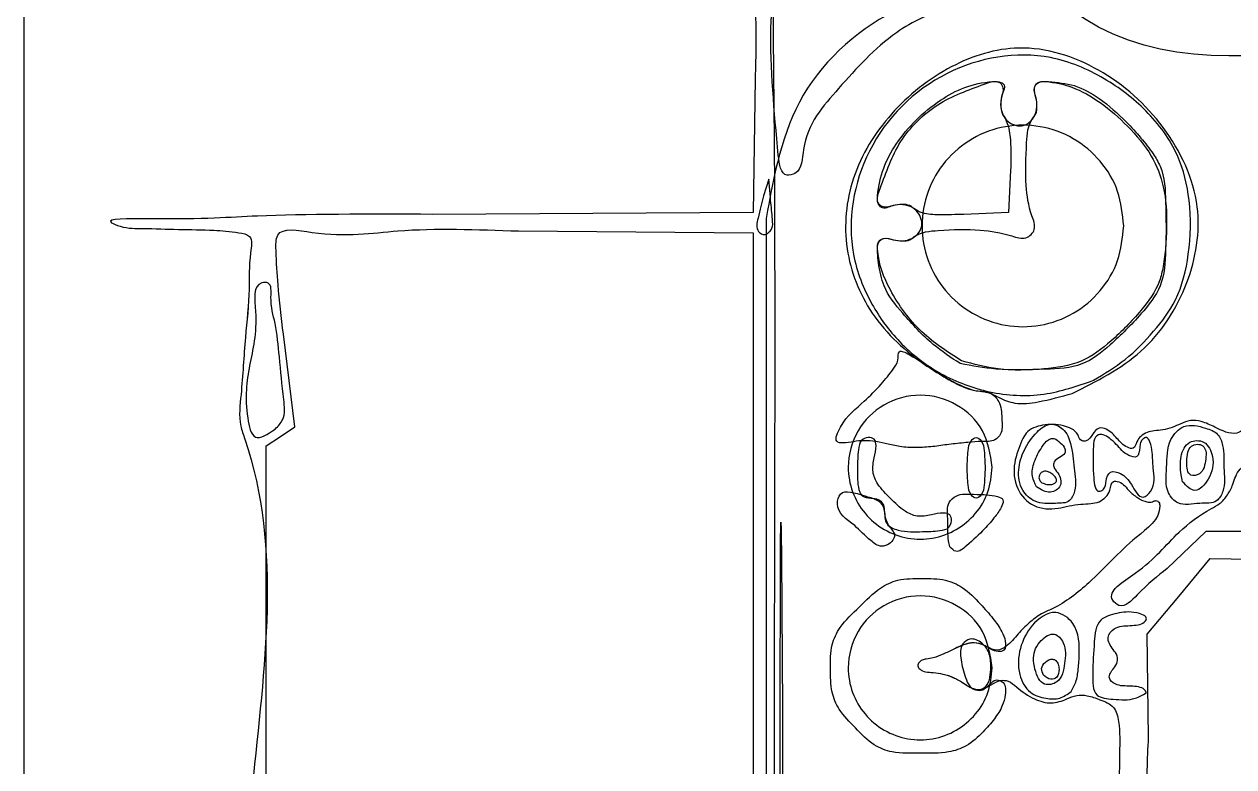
# Model space of a CAD drawing. Extents: x 15.9 to 97.5, y 243.5 to 291.3.
# Drawn here: x 15.85 to 31.09, y 269.43 to 278.8 of the extents above; entities that cross this region are included whole.
import ezdxf

# ---------------------------------------------------------------- set-up
doc = ezdxf.new("R2010")
doc.units = 0
for name, color, linetype in [('black', 7, 'CONTINUOUS'), ('blue', 7, 'CONTINUOUS'), ('drawing', 7, 'CONTINUOUS'), ('red', 7, 'CONTINUOUS')]:
    doc.layers.add(name, color=color, linetype=linetype)

msp = doc.modelspace()

# ---------------------------------------------------------------- linework, layer by layer
at = {"layer": 'black', "color": 7}
for points in [[(15.851808, 267.403162), (15.851808, 291.279162), (56.661142, 291.279162), (97.470476, 291.279162), (97.470476, 267.403162), (97.470476, 243.527163), (56.661142, 243.527163), (15.851808, 243.527163)], [(25.353052, 277.145042)], [(27.068187, 276.46566)], [(27.662809, 274.551002)], [(26.735406, 273.500028)], [(26.315548, 272.475573)], [(27.514149, 272.207993)], [(26.325325, 269.925568)]]:
    msp.add_lwpolyline(points, close=True, dxfattribs=at)
for points in [[(25.061208, 278.107451), (25.038198, 276.420191), (20.995365, 276.398201)], [(28.280872, 276.956729), (28.255472, 276.42017), (27.691257, 276.3953)], [(22.080155, 276.188447), (25.038139, 276.166167), (25.038139, 266.768167), (25.038139, 257.370168), (23.944342, 257.346368)], [(19.128273, 255.471738), (19.27401, 256.59202), (19.086907, 256.716251), (18.899804, 256.840483), (18.899804, 265.159496), (18.899804, 273.478509), (19.081808, 273.599354), (19.263812, 273.720201), (19.116931, 274.889404)]]:
    msp.add_lwpolyline(points, dxfattribs=at)
for points, knots in [([(87.620824, 274.105861), (87.61051, 275.50108), (87.58999, 278.27666), (87.575812, 282.178879), (87.553767, 285.306755), (87.586674, 288.013817), (87.501147, 288.893726), (87.544473, 290.26323), (87.402159, 289.918164), (87.410246, 289.651228), (87.391767, 289.254175), (87.391832, 288.846583), (87.363115, 288.568653), (87.328656, 288.306534), (87.000637, 288.371191), (86.628126, 288.351327), (86.030143, 288.420554), (85.472075, 288.454336), (85.025268, 288.496607), (80.081806, 286.967532), (65.581607, 289.256781), (47.080461, 289.473226), (32.509034, 286.769169), (27.658175, 288.498882), (27.218223, 288.446179), (26.654113, 288.418198), (26.041872, 288.346807), (25.657053, 288.368524), (25.323418, 288.302813), (25.279679, 288.560481), (25.253792, 288.841683), (25.253261, 289.250731), (25.234946, 289.650548), (25.242768, 289.919439), (25.092934, 290.278801), (25.153402, 288.759215), (25.057409, 287.793955), (25.056861, 285.201949), (25.17503, 282.818404), (24.869246, 281.470737), (25.205776, 280.1954), (24.709367, 280.241276), (24.320762, 280.264869), (23.694518, 280.351956), (23.153342, 280.381009), (22.681588, 280.49026), (22.527447, 280.327837), (22.350243, 280.184519), (21.887066, 280.208384), (21.329684, 280.187829), (20.676023, 280.173836), (20.370639, 280.181527), (20.008316, 280.10332), (20.368912, 280.024795), (20.673082, 280.03276), (21.338954, 280.017015), (21.897224, 280.001489), (22.389303, 280.018745), (22.515415, 279.879897), (22.559447, 279.831417)], [0, 0, 0, 0, 4.196699, 8.348707, 11.557154, 13.993754, 15.48357, 15.990589, 16.105615, 16.400194, 16.84283, 17.280798, 17.60011, 17.746028, 17.947147, 18.391214, 18.983539, 19.692482, 20.098107, 20.302149, 35.117741, 62.416122, 77.173565, 77.345972, 77.745081, 78.464995, 79.074672, 79.532097, 79.739759, 79.8835, 80.198219, 80.646515, 81.089151, 81.38373, 81.498756, 82.058318, 83.706329, 86.406632, 88.939365, 90.690912, 91.360873, 91.558069, 92.002995, 92.600609, 93.398399, 93.734146, 93.879606, 94.040594, 94.405913, 95.176305, 95.807484, 96.214779, 96.365508, 96.515586, 96.920846, 97.548626, 98.356254, 98.71065, 98.90077, 98.90077, 98.90077, 98.90077]), ([(87.240349, 271.890496), (87.216831, 273.145096), (87.183542, 274.920919), (87.234908, 277.02212), (86.76357, 277.940226), (86.245879, 278.436688), (85.759407, 278.802203), (85.297399, 279.018046), (84.910049, 279.056776), (84.665919, 279.165388), (84.470703, 279.273429), (84.468811, 279.377742), (84.445914, 279.430725), (84.298794, 279.60673), (84.471699, 280.364559), (84.29976, 281.627248), (84.358998, 283.423698), (84.359363, 285.471695), (84.295075, 286.255579), (84.318108, 287.451239), (84.184581, 287.122361), (84.192979, 286.858159), (84.174232, 286.462343), (84.175073, 286.055987), (84.144602, 285.780925), (84.118073, 285.516934), (83.798135, 285.580074), (83.439344, 285.561797), (82.860946, 285.629325), (82.32107, 285.662674), (81.886757, 285.703173), (77.218631, 284.21815), (63.496569, 286.437736), (46.023579, 286.604135), (32.252321, 284.06671), (27.658092, 285.704769), (27.218492, 285.65263), (26.651888, 285.620653), (26.047706, 285.56231), (25.64454, 285.554289), (25.146903, 285.525292), (25.323578, 286.528625), (25.323958, 287.04854), (25.142201, 288.060319), (25.634121, 288.01839), (26.028792, 287.995603), (26.37945, 287.952573), (26.579997, 287.927964)], [0, 0, 0, 0, 3.790398, 5.365121, 6.164088, 6.798736, 7.504031, 7.984074, 8.310079, 8.642962, 8.828084, 8.883423, 8.943509, 8.998299, 9.562968, 10.980092, 12.943465, 15.074264, 16.380637, 16.826782, 16.941807, 17.236386, 17.679023, 18.110033, 18.43187, 18.578497, 18.772089, 19.20075, 19.773033, 20.459393, 20.852838, 21.053861, 35.057621, 60.847789, 74.793263, 74.965671, 75.36478, 76.084692, 76.694369, 77.151794, 77.359456, 78.01827, 79.169799, 79.828286, 80.030429, 80.47863, 81.077426, 81.077426, 81.077426, 81.077426]), ([(25.353063, 277.144995), (25.301735, 277.697338), (25.168872, 279.127064), (25.544343, 280.580877), (24.899558, 282.710647), (25.628404, 282.692033), (26.031311, 282.658197), (26.380343, 282.61735), (26.57996, 282.593988)], [0, 0, 0, 0, 1.609233, 4.165463, 5.546464, 5.748608, 6.196809, 6.795605, 6.795605, 6.795605, 6.795605]), ([(54.917331, 282.586012), (55.12043, 282.612935), (55.474907, 282.659925), (55.851173, 282.662422), (56.215642, 282.731405), (56.183463, 282.290122), (56.244741, 281.824249), (56.244527, 280.988301), (56.19992, 280.26399), (56.261169, 279.670917), (54.572378, 277.589493), (46.025481, 280.635719), (38.644033, 280.690629), (30.007568, 277.527539), (28.471707, 279.580498), (28.456849, 279.754787), (28.549582, 279.937389), (28.852429, 279.875147), (29.245629, 279.874506), (29.596577, 279.827105), (29.797291, 279.799995)], [0, 0, 0, 0, 0.600373, 1.047858, 1.246914, 1.485418, 2.058997, 2.85187, 3.878988, 4.336694, 4.504119, 11.717242, 24.875774, 32.011985, 32.190918, 32.369351, 32.518305, 32.720448, 33.168648, 33.767445, 33.767445, 33.767445, 33.767445]), ([(31.076284, 279.836508), (31.134583, 279.88358), (31.365953, 280.070393), (32.277475, 279.951292), (33.39506, 280.030392), (34.758046, 280.032586), (35.347108, 280.02055), (36.065476, 280.103244), (35.345389, 280.185844), (34.754433, 280.172683), (33.426553, 280.183328), (32.292557, 280.225998), (31.44475, 280.164224), (31.118285, 280.305504), (30.946218, 280.48428), (30.463551, 280.366859), (29.908729, 280.347344), (29.255236, 280.24421), (28.872048, 280.255395), (28.532248, 280.176434), (28.499741, 280.443595), (28.470502, 280.720888), (28.47042, 281.123915), (28.4525, 281.534796), (28.459472, 281.769562), (28.373586, 282.033909), (28.307775, 281.662445), (28.31075, 281.358839), (28.292868, 280.734203), (28.301254, 280.155067), (28.256951, 279.74865), (28.253128, 279.491827), (28.171501, 279.435164), (28.153703, 279.384089), (28.195568, 279.30337), (28.037664, 279.158044), (27.823965, 279.055632), (27.366899, 278.984648), (26.73317, 278.681907), (26.139944, 278.016974), (25.647387, 277.45957), (25.657202, 276.92877), (25.38656, 276.860662), (25.367185, 277.025094), (25.353052, 277.145042)], [0, 0, 0, 0, 0.22036, 0.874528, 2.523046, 3.809297, 4.609135, 4.887784, 5.167104, 5.96898, 7.25863, 8.822388, 9.512623, 9.727295, 9.872377, 10.220987, 11.036663, 11.653648, 12.114524, 12.321003, 12.467747, 12.788647, 13.223067, 13.665703, 13.960282, 14.075308, 14.230464, 14.651571, 15.305826, 15.957065, 16.4015, 16.588361, 16.640736, 16.689003, 16.735643, 16.891874, 17.197816, 17.501034, 18.246979, 19.258504, 20.144508, 20.46603, 20.568249, 20.843871, 20.843871, 20.843871, 20.843871]), ([(23.812319, 279.791139), (24.008859, 279.816517), (24.351336, 279.86074), (24.717668, 279.870008), (25.081557, 279.90799), (25.015557, 279.427624), (25.085379, 278.914882), (25.070045, 278.40264), (25.061208, 278.107451)], [0, 0, 0, 0, 0.581862, 1.013915, 1.205326, 1.474646, 2.106783, 2.966478, 2.966478, 2.966478, 2.966478]), ([(27.06819, 276.465662), (27.049751, 276.481865), (27.006386, 276.519969), (26.904087, 276.524537), (26.790874, 276.516452), (26.663874, 276.447501), (26.578761, 276.578338), (26.697295, 276.877478), (26.850663, 277.33563), (27.335555, 277.822189), (27.805119, 277.98516), (28.092384, 278.092897), (28.23291, 278.029201), (28.163402, 277.910414), (28.153942, 277.803249), (28.160024, 277.694334), (28.221009, 277.597334), (28.271548, 277.450627), (28.28574, 277.22873), (28.282619, 277.054324), (28.280872, 276.956729)], [0, 0, 0, 0, 0.071998, 0.16932, 0.288531, 0.433185, 0.506135, 0.688903, 1.330623, 1.994422, 2.634802, 2.824313, 2.895555, 3.01998, 3.131246, 3.239785, 3.332908, 3.470444, 3.701214, 3.994424, 3.994424, 3.994424, 3.994424]), ([(27.662808, 274.551072), (27.487465, 274.663591), (27.126065, 274.895504), (26.7593, 275.404069), (26.605118, 275.797051), (26.601295, 276.060064), (26.701466, 276.111081), (26.802077, 276.071948), (26.909735, 276.060605), (27.005988, 276.065695), (27.126793, 276.176345), (27.448056, 276.203671), (27.858949, 276.216505), (28.217715, 276.156895), (28.46709, 276.066605), (28.616277, 276.213252), (28.511239, 276.453285), (28.461634, 276.808905), (28.475281, 277.218627), (28.497577, 277.54705), (28.609978, 277.669598), (28.61497, 277.765907), (28.603954, 277.873669), (28.563118, 277.97577), (28.619572, 278.076189), (28.809157, 278.069464), (29.075713, 278.011587), (29.43174, 277.807688), (29.766196, 277.511721), (30.062953, 277.16555), (30.233972, 276.724111), (30.251128, 276.32891), (30.236671, 275.992434), (30.20745, 275.760753), (30.14503, 275.471502), (29.905217, 275.150929), (29.576597, 274.812503), (29.176256, 274.506563), (28.666294, 274.437399), (28.155516, 274.421912), (27.81605, 274.510853), (27.662809, 274.551002)], [0, 0, 0, 0, 0.621704, 1.281391, 1.821551, 1.920427, 1.991133, 2.116747, 2.227236, 2.321427, 2.389935, 2.703075, 3.23235, 3.635061, 3.815623, 3.9638, 4.13823, 4.525002, 5.063021, 5.383134, 5.451646, 5.545836, 5.656326, 5.783029, 5.854364, 5.959201, 6.294911, 6.702351, 7.157279, 7.638101, 8.053022, 8.55056, 8.812516, 9.063556, 9.251429, 9.69286, 10.228089, 10.683053, 11.162373, 11.736798, 12.209479, 12.209479, 12.209479, 12.209479]), ([(27.691257, 276.3953), (27.588759, 276.394296), (27.415174, 276.392595), (27.196666, 276.394521), (27.10077, 276.447619), (27.068187, 276.46566)], [0, 0, 0, 0, 0.309901, 0.524831, 0.635443, 0.635443, 0.635443, 0.635443]), ([(20.995365, 276.398201), (20.186804, 276.400063), (18.875436, 276.403084), (18.054789, 276.32508), (16.792334, 276.350455), (17.130996, 276.215948), (17.395654, 276.223299), (17.796956, 276.205154), (18.204626, 276.204592), (18.485925, 276.178707), (18.74358, 276.134962), (18.677889, 275.801329), (18.699627, 275.416511), (18.628098, 274.804252), (18.600559, 274.240219), (18.547017, 273.800111), (19.113764, 272.236091), (18.447388, 267.905706), (18.498889, 262.428204), (19.068476, 258.09284), (18.548709, 256.486303), (18.589971, 256.051869), (18.622929, 255.51205), (18.690591, 254.933642), (18.6723, 254.574848), (18.735404, 254.254915), (18.471442, 254.228377), (18.196174, 254.197902), (17.790933, 254.19881), (17.391156, 254.179824), (17.135393, 254.188731), (16.838931, 254.074395), (17.665179, 254.055665), (18.2453, 254.027071), (19.677487, 254.015351), (20.993929, 254.058728), (21.782216, 253.939055), (22.460701, 254.03478), (22.402088, 253.628767), (22.393165, 253.23884), (22.302479, 252.593824), (22.268098, 252.031394), (22.169698, 251.55446), (22.319835, 251.376687), (22.4544, 251.202153), (22.436134, 250.796428), (22.436967, 250.47332), (22.437524, 250.257222)], [0, 0, 0, 0, 2.202731, 3.572509, 4.045874, 4.161769, 4.457547, 4.897743, 5.346038, 5.660758, 5.8045, 6.012163, 6.469587, 7.079265, 7.799179, 8.19829, 8.370702, 12.746351, 20.763233, 25.196875, 25.397897, 25.791342, 26.477701, 27.049987, 27.478647, 27.672239, 27.818866, 28.140704, 28.571713, 29.01435, 29.308929, 29.423955, 29.740378, 30.654815, 32.13217, 33.600839, 34.540561, 34.892349, 35.097755, 35.555792, 36.168791, 36.983371, 37.335234, 37.494146, 37.657957, 37.984498, 38.643913, 38.643913, 38.643913, 38.643913]), ([(19.116931, 274.889404), (19.091851, 275.099131), (19.049212, 275.455697), (19.027182, 275.845248), (19.016651, 276.258505), (19.797218, 276.086639), (20.657512, 276.240165), (21.555434, 276.207522), (22.080155, 276.188447)], [0, 0, 0, 0, 0.623682, 1.060352, 1.250725, 1.686861, 2.767306, 4.286412, 4.286412, 4.286412, 4.286412]), ([(26.735406, 273.500022), (26.685529, 273.512438), (26.585172, 273.537419), (26.433788, 273.549038), (26.28463, 273.532223), (26.025901, 273.48095), (26.18254, 273.840468), (26.402039, 273.9987), (26.638692, 274.240334), (26.781301, 274.41549), (26.870224, 274.540898), (26.856423, 274.70862), (27.110356, 274.576088), (27.266281, 274.454055), (27.512024, 274.304654), (27.687848, 274.215017), (27.861407, 274.163534), (28.036557, 274.170068), (28.17044, 274.001093), (28.166051, 273.817078), (28.182214, 273.643269), (28.070109, 273.526978), (27.91161, 273.538463), (27.730177, 273.520715), (27.531318, 273.503074), (27.325085, 273.470809), (27.11743, 273.454084), (26.918942, 273.460269), (26.792633, 273.487631), (26.735406, 273.500028)], [0, 0, 0, 0, 0.154919, 0.31171, 0.43989, 0.65106, 0.833809, 1.278688, 1.581545, 1.821656, 1.951582, 2.058996, 2.185812, 2.554513, 2.801444, 3.013895, 3.149304, 3.344485, 3.50347, 3.726944, 3.893359, 3.997672, 4.164402, 4.339125, 4.553145, 4.760333, 4.965758, 5.177485, 5.352875, 5.352875, 5.352875, 5.352875]), ([(26.315552, 272.475573), (26.209557, 272.551452), (26.064614, 272.655213), (26.136569, 272.957268), (26.391392, 272.85647), (26.55693, 272.821339), (26.664581, 272.755291), (26.692417, 272.660147), (26.696771, 272.57341), (26.728534, 272.493579), (26.773995, 272.43051), (26.825092, 272.374982), (26.808649, 272.296756), (26.750441, 272.235779), (26.633491, 272.193725), (26.479033, 272.313896), (26.379848, 272.411984), (26.315548, 272.475573)], [0, 0, 0, 0, 0.347914, 0.475756, 0.767768, 0.91766, 1.028461, 1.117235, 1.201634, 1.290161, 1.367993, 1.439132, 1.500052, 1.585045, 1.687023, 1.838279, 2.117077, 2.117077, 2.117077, 2.117077]), ([(27.514146, 272.207995), (27.508536, 272.231929), (27.493155, 272.297547), (27.487726, 272.418122), (27.49219, 272.576548), (27.470041, 272.750289), (27.6192, 272.883568), (27.797711, 272.86472), (27.974255, 272.868529), (28.090824, 272.848451), (28.205105, 272.810728), (28.159722, 272.688742), (28.081002, 272.578295), (27.927022, 272.400546), (27.78207, 272.266376), (27.602716, 272.114652), (27.538859, 272.181951), (27.514149, 272.207993)], [0, 0, 0, 0, 0.073701, 0.202064, 0.35828, 0.559835, 0.679986, 0.900587, 1.068927, 1.203806, 1.282047, 1.362402, 1.518461, 1.72466, 2.036013, 2.188051, 2.284018, 2.284018, 2.284018, 2.284018]), ([(25.375338, 266.768162), (25.375445, 267.803393), (25.375596, 269.268074), (25.382359, 273.256101), (25.407818, 270.442374), (25.40573, 268.549502), (25.405877, 265.053268), (25.40757, 263.157447), (25.382659, 260.306683), (25.375359, 264.268258), (25.375344, 265.73116), (25.375334, 266.768162)], [0, 0, 0, 0, 4.056818, 5.739729, 6.795162, 9.768744, 13.114645, 16.108518, 17.191824, 18.854854, 22.904088, 22.904088, 22.904088, 22.904088]), ([(26.325325, 269.925565), (26.251102, 269.999526), (26.12211, 270.128062), (26.008028, 270.392632), (26.014619, 270.671481), (26.0055, 270.955227), (26.141484, 271.232751), (26.378117, 271.445864), (26.596791, 271.678202), (26.876079, 271.811089), (27.160656, 271.802882), (27.439646, 271.811067), (27.702638, 271.693607), (27.884776, 271.502724), (28.052062, 271.317155), (28.163968, 271.159014), (28.219363, 271.029879), (28.223608, 270.895052), (28.079861, 270.87319), (27.98265, 270.957842), (27.844756, 271.003267), (27.703671, 270.983633), (27.569539, 270.918644), (27.435183, 270.853745), (27.31946, 270.808563), (27.229925, 270.791088), (27.164971, 270.783823), (27.124843, 270.751927), (27.103705, 270.702573), (27.142875, 270.650937), (27.214954, 270.626781), (27.314521, 270.620987), (27.437625, 270.604935), (27.568717, 270.556852), (27.695197, 270.485847), (27.796377, 270.412392), (27.909711, 270.386349), (28.003768, 270.450488), (28.079986, 270.554104), (28.223404, 270.489233), (28.21966, 270.340188), (28.176652, 270.187141), (28.075074, 270.028572), (27.922704, 269.858792), (27.742758, 269.687442), (27.460564, 269.597354), (27.144411, 269.610119), (26.824325, 269.592781), (26.527356, 269.705303), (26.398845, 269.845413), (26.325325, 269.925568)], [0, 0, 0, 0, 0.312153, 0.542486, 0.839296, 1.141653, 1.381114, 1.73662, 2.091305, 2.333321, 2.635807, 2.933965, 3.161396, 3.474599, 3.715213, 3.916891, 4.041372, 4.158299, 4.234001, 4.410366, 4.529866, 4.658986, 4.825615, 4.97524, 5.107605, 5.195608, 5.250218, 5.299031, 5.344153, 5.394325, 5.469983, 5.567802, 5.693105, 5.840954, 5.983514, 6.126092, 6.219208, 6.304511, 6.456948, 6.541939, 6.697604, 6.838343, 7.032037, 7.248926, 7.527574, 7.762058, 8.113678, 8.473416, 8.714249, 9.036223, 9.036223, 9.036223, 9.036223])]:
    msp.add_open_spline(points, degree=3, knots=knots, dxfattribs=at)
at = {"layer": 'blue', "color": 7}
for points in [[(15.851808, 267.403162), (15.851808, 291.279162), (56.661142, 291.279162), (97.470476, 291.279162), (97.470476, 267.403162), (97.470476, 243.527163), (56.661142, 243.527163), (15.851808, 243.527163)], [(27.068187, 276.465652)], [(27.66281, 274.551002)], [(29.056962, 274.141159)], [(30.499142, 273.280408)], [(27.959143, 273.202829)], [(28.636475, 273.075829)], [(27.535807, 272.532225)], [(28.695221, 270.589969)]]:
    msp.add_lwpolyline(points, close=True, dxfattribs=at)
for points in [[(25.061218, 278.107455), (25.038208, 276.420195), (20.995375, 276.398205)], [(28.280872, 276.956721), (28.255472, 276.420162), (27.691257, 276.395292)], [(22.080164, 276.188433), (25.038148, 276.166153), (25.038148, 266.768153), (25.038148, 257.370154), (23.944351, 257.346354)], [(19.128282, 255.471724), (19.274019, 256.592006), (19.086916, 256.716237), (18.899813, 256.840469), (18.899813, 265.159482), (18.899813, 273.478495), (19.081817, 273.59934), (19.263821, 273.720187), (19.11694, 274.88939)], [(32.063042, 272.398541), (30.740575, 272.398541), (30.252372, 271.932874)], [(30.018089, 269.801945), (30.002689, 271.103656), (30.399086, 271.581979), (30.795484, 272.060303), (32.107817, 272.038883), (33.420151, 272.017463), (33.446731, 271.596279)]]:
    msp.add_lwpolyline(points, dxfattribs=at)
for points, knots in [([(87.620834, 274.105865), (87.61052, 275.501084), (87.59, 278.276664), (87.575822, 282.178883), (87.553777, 285.306759), (87.586684, 288.013821), (87.501157, 288.89373), (87.544483, 290.263234), (87.402169, 289.918168), (87.410256, 289.651232), (87.391777, 289.254179), (87.391842, 288.846587), (87.363125, 288.568657), (87.328666, 288.306538), (87.000647, 288.371195), (86.628136, 288.351331), (86.030153, 288.420558), (85.472085, 288.45434), (85.025278, 288.496611), (80.081816, 286.967536), (65.581617, 289.256785), (47.080471, 289.47323), (32.509044, 286.769173), (27.658185, 288.498886), (27.218233, 288.446183), (26.654123, 288.418202), (26.041882, 288.346811), (25.657063, 288.368528), (25.323428, 288.302817), (25.279689, 288.560485), (25.253802, 288.841687), (25.253271, 289.250735), (25.234956, 289.650552), (25.242778, 289.919443), (25.092944, 290.278805), (25.153412, 288.759219), (25.057419, 287.793959), (25.056871, 285.201953), (25.17504, 282.818408), (24.869256, 281.470741), (25.205786, 280.195404), (24.709377, 280.24128), (24.320772, 280.264873), (23.694528, 280.35196), (23.153352, 280.381013), (22.681598, 280.490264), (22.527457, 280.327841), (22.350253, 280.184523), (21.887076, 280.208388), (21.329694, 280.187833), (20.676033, 280.17384), (20.370649, 280.181531), (20.008326, 280.103324), (20.368922, 280.024799), (20.673092, 280.032764), (21.338964, 280.017019), (21.897234, 280.001493), (22.389313, 280.018749), (22.515425, 279.879901), (22.559457, 279.831421)], [0, 0, 0, 0, 4.196699, 8.348707, 11.557154, 13.993754, 15.48357, 15.990589, 16.105615, 16.400194, 16.84283, 17.280798, 17.60011, 17.746028, 17.947147, 18.391214, 18.983539, 19.692482, 20.098107, 20.302149, 35.117741, 62.416122, 77.173565, 77.345972, 77.745081, 78.464995, 79.074672, 79.532097, 79.739759, 79.8835, 80.198219, 80.646515, 81.089151, 81.38373, 81.498756, 82.058318, 83.706329, 86.406632, 88.939365, 90.690912, 91.360873, 91.558069, 92.002995, 92.600609, 93.398399, 93.734146, 93.879606, 94.040594, 94.405913, 95.176305, 95.807484, 96.214779, 96.365508, 96.515586, 96.920846, 97.548626, 98.356254, 98.71065, 98.90077, 98.90077, 98.90077, 98.90077]), ([(25.28386, 254.313213), (25.277166, 254.374969), (25.257079, 254.560289), (25.265057, 254.907056), (25.277853, 255.371084), (25.298916, 255.889639), (25.310753, 256.386549), (25.317039, 258.396074), (25.302002, 263.273501), (25.299823, 269.876828), (25.317057, 275.001568), (25.30532, 277.464282), (25.29095, 278.54518), (25.290306, 279.861053), (25.22495, 281.196684), (25.356523, 281.988404), (25.212367, 282.695002), (25.610051, 282.685471), (25.998874, 282.663869), (26.35684, 282.620847), (26.568836, 282.595368)], [0, 0, 0, 0, 0.186229, 0.558845, 1.038183, 1.579802, 2.115458, 2.529285, 7.608242, 16.747611, 22.341288, 22.978214, 24.139357, 25.573342, 26.980393, 27.960979, 28.355142, 28.543638, 28.977384, 29.607323, 29.607323, 29.607323, 29.607323]), ([(23.812329, 279.791143), (24.008869, 279.816521), (24.351346, 279.860744), (24.717678, 279.870012), (25.081567, 279.907994), (25.015567, 279.427628), (25.085389, 278.914886), (25.070055, 278.402644), (25.061218, 278.107455)], [0, 0, 0, 0, 0.581862, 1.013915, 1.205326, 1.474646, 2.106783, 2.966478, 2.966478, 2.966478, 2.966478]), ([(29.056962, 274.14116), (29.364156, 274.294609), (29.986417, 274.605438), (30.557696, 275.487948), (30.732437, 276.546519), (30.255815, 277.541284), (29.44701, 278.270988), (28.436201, 278.597322), (27.480148, 278.294797), (26.746026, 277.705933), (26.236553, 276.893315), (26.149229, 275.961027), (26.497121, 275.088832), (27.034696, 274.594432), (27.465467, 274.336204), (27.670872, 274.226849), (27.828424, 274.17244), (27.94566, 274.166965), (28.041461, 274.137758), (28.163978, 274.071419), (28.355573, 273.992751), (28.680318, 274.035982), (28.91534, 274.101611), (29.056962, 274.141159)], [0, 0, 0, 0, 1.014652, 2.055305, 3.020812, 4.106908, 5.195781, 6.2404, 7.115966, 8.083873, 9.02174, 9.914894, 10.785594, 11.74362, 12.043622, 12.293249, 12.441624, 12.53783, 12.643473, 12.738263, 12.956793, 13.249301, 13.692831, 13.692831, 13.692831, 13.692831]), ([(27.06819, 276.465654), (27.049751, 276.481857), (27.006386, 276.519961), (26.904087, 276.524529), (26.790874, 276.516444), (26.663874, 276.447493), (26.578761, 276.57833), (26.697295, 276.87747), (26.850663, 277.335622), (27.335555, 277.822181), (27.805119, 277.985152), (28.092384, 278.092889), (28.23291, 278.029193), (28.163402, 277.910406), (28.153942, 277.803241), (28.160024, 277.694326), (28.221009, 277.597326), (28.271548, 277.450619), (28.28574, 277.228722), (28.282619, 277.054316), (28.280872, 276.956721)], [0, 0, 0, 0, 0.071998, 0.16932, 0.288531, 0.433185, 0.506135, 0.688903, 1.330623, 1.994422, 2.634802, 2.824313, 2.895555, 3.01998, 3.131246, 3.239785, 3.332908, 3.470444, 3.701214, 3.994424, 3.994424, 3.994424, 3.994424]), ([(27.662809, 274.551072), (27.487466, 274.663591), (27.126066, 274.895504), (26.759301, 275.404069), (26.605119, 275.797051), (26.601296, 276.060064), (26.701467, 276.111081), (26.802078, 276.071948), (26.909736, 276.060605), (27.005989, 276.065695), (27.126794, 276.176345), (27.448057, 276.203671), (27.85895, 276.216505), (28.217716, 276.156895), (28.467091, 276.066605), (28.616278, 276.213252), (28.51124, 276.453285), (28.461635, 276.808905), (28.475282, 277.218627), (28.497578, 277.54705), (28.609979, 277.669598), (28.614971, 277.765907), (28.603955, 277.873669), (28.563119, 277.97577), (28.619573, 278.076189), (28.809158, 278.069464), (29.075714, 278.011587), (29.431741, 277.807688), (29.766197, 277.511721), (30.062954, 277.16555), (30.233973, 276.724111), (30.251129, 276.32891), (30.236672, 275.992434), (30.207451, 275.760753), (30.145031, 275.471502), (29.905218, 275.150929), (29.576598, 274.812503), (29.176257, 274.506563), (28.666295, 274.437399), (28.155517, 274.421912), (27.816051, 274.510853), (27.66281, 274.551002)], [0, 0, 0, 0, 0.621704, 1.281391, 1.821551, 1.920427, 1.991133, 2.116747, 2.227236, 2.321427, 2.389935, 2.703075, 3.23235, 3.635061, 3.815623, 3.9638, 4.13823, 4.525002, 5.063021, 5.383134, 5.451646, 5.545836, 5.656326, 5.783029, 5.854364, 5.959201, 6.294911, 6.702351, 7.157279, 7.638101, 8.053022, 8.55056, 8.812516, 9.063556, 9.251429, 9.69286, 10.228089, 10.683053, 11.162373, 11.736798, 12.209479, 12.209479, 12.209479, 12.209479]), ([(27.691257, 276.395292), (27.588759, 276.394288), (27.415174, 276.392587), (27.196666, 276.394513), (27.10077, 276.447611), (27.068187, 276.465652)], [0, 0, 0, 0, 0.309901, 0.524831, 0.635443, 0.635443, 0.635443, 0.635443]), ([(20.995375, 276.398205), (20.186814, 276.400067), (18.875446, 276.403088), (18.054799, 276.325084), (16.792344, 276.350459), (17.131006, 276.215952), (17.395664, 276.223303), (17.796966, 276.205158), (18.204636, 276.204596), (18.485935, 276.178711), (18.74359, 276.134966), (18.677899, 275.801333), (18.699637, 275.416515), (18.628108, 274.804256), (18.600569, 274.240223), (18.547027, 273.800115), (19.113774, 272.236095), (18.447398, 267.90571), (18.498899, 262.428208), (19.068486, 258.092844), (18.548719, 256.486307), (18.589981, 256.051873), (18.622939, 255.512054), (18.690601, 254.933646), (18.67231, 254.574852), (18.735414, 254.254919), (18.471452, 254.228381), (18.196184, 254.197906), (17.790943, 254.198814), (17.391166, 254.179828), (17.135403, 254.188735), (16.838941, 254.074399), (17.665189, 254.055669), (18.24531, 254.027075), (19.677497, 254.015355), (20.993939, 254.058732), (21.782226, 253.939059), (22.460711, 254.034784), (22.402098, 253.628771), (22.393175, 253.238844), (22.302489, 252.593828), (22.268108, 252.031398), (22.169708, 251.554464), (22.319845, 251.376691), (22.45441, 251.202157), (22.436144, 250.796432), (22.436977, 250.473324), (22.437534, 250.257226)], [0, 0, 0, 0, 2.202731, 3.572509, 4.045874, 4.161769, 4.457547, 4.897743, 5.346038, 5.660758, 5.8045, 6.012163, 6.469587, 7.079265, 7.799179, 8.19829, 8.370702, 12.746351, 20.763233, 25.196875, 25.397897, 25.791342, 26.477701, 27.049987, 27.478647, 27.672239, 27.818866, 28.140704, 28.571713, 29.01435, 29.308929, 29.423955, 29.740378, 30.654815, 32.13217, 33.600839, 34.540561, 34.892349, 35.097755, 35.555792, 36.168791, 36.983371, 37.335234, 37.494146, 37.657957, 37.984498, 38.643913, 38.643913, 38.643913, 38.643913]), ([(19.11694, 274.88939), (19.09186, 275.099117), (19.049221, 275.455683), (19.027191, 275.845234), (19.01666, 276.258491), (19.797227, 276.086625), (20.657521, 276.240151), (21.555443, 276.207508), (22.080164, 276.188433)], [0, 0, 0, 0, 0.623682, 1.060352, 1.250725, 1.686861, 2.767306, 4.286412, 4.286412, 4.286412, 4.286412]), ([(31.388953, 275.647381), (31.3856, 275.441376), (31.380425, 275.12343), (31.509198, 274.664018), (31.688054, 274.600529), (31.87483, 274.579937), (31.769041, 274.535112), (31.669377, 274.522752), (31.487279, 274.505436), (31.36255, 274.334063), (31.363793, 274.081315), (31.355406, 273.801452), (31.111472, 273.582265), (30.879461, 273.705466), (30.701885, 273.787193), (30.546579, 273.811011), (30.426647, 273.759902), (30.315263, 273.709054), (30.202729, 273.677752), (30.095206, 273.670293), (29.997426, 273.655883), (29.917914, 273.603746), (29.865969, 273.533678), (29.840738, 273.429145), (29.709656, 273.472236), (29.621314, 273.574233), (29.520656, 273.684819), (29.38194, 273.719615), (29.308977, 273.62499), (29.260551, 273.538742), (29.158294, 273.532592), (29.120653, 273.672983), (28.927677, 273.751279), (28.696868, 273.758987), (28.489967, 273.682313), (28.416176, 273.535655), (28.368235, 273.411373), (28.309214, 273.212342), (28.331571, 272.938532), (28.559611, 272.687552), (28.827376, 272.674756), (29.01807, 272.725856), (29.156558, 272.745808), (29.283457, 272.750361), (29.396278, 272.766758), (29.484079, 272.831586), (29.540828, 272.918562), (29.546355, 273.047202), (29.692813, 273.022965), (29.763396, 272.907242), (29.883644, 272.822165), (29.981314, 272.768455), (30.062096, 272.767073), (30.112218, 272.797475), (30.156747, 272.767519), (30.17935, 272.562281), (29.73253, 272.250517), (29.352409, 271.804993), (28.936053, 271.474438), (28.653532, 271.361517), (28.511509, 271.248888), (28.366139, 271.107536), (28.260657, 270.963716), (28.105214, 270.882666), (27.980336, 270.949629), (27.858541, 271.004121), (27.706807, 270.988168), (27.571905, 270.919022), (27.435093, 270.853877), (27.31945, 270.808536), (27.229902, 270.791086), (27.16495, 270.783818), (27.124822, 270.751922), (27.103683, 270.702568), (27.142853, 270.650927), (27.214934, 270.626806), (27.313982, 270.62085), (27.435205, 270.606101), (27.563081, 270.560398), (27.687777, 270.492149), (27.79319, 270.411822), (27.928879, 270.400441), (28.035661, 270.464992), (28.137903, 270.530844), (28.264836, 270.520048), (28.391691, 270.405307), (28.557292, 270.284787), (28.789614, 270.216544), (28.96822, 270.277575), (29.11059, 270.343602), (29.260323, 270.334019), (29.411516, 270.276585), (29.599268, 270.205376), (29.664843, 269.930116), (29.647375, 269.615097), (29.65586, 269.27974), (29.598798, 269.001508), (29.448366, 268.847641), (29.332158, 268.740002), (29.20643, 268.680015), (29.081865, 268.779302), (28.897256, 268.880296), (28.599871, 268.797279), (28.390053, 268.61105), (28.261551, 268.427956), (28.105775, 268.342234), (27.980248, 268.409705), (27.858565, 268.464093), (27.706799, 268.44817), (27.571907, 268.379014), (27.435092, 268.313872), (27.31945, 268.268529), (27.229903, 268.251079), (27.16495, 268.243811), (27.124822, 268.211915), (27.103683, 268.162561), (27.142853, 268.11092), (27.214934, 268.086799), (27.313982, 268.080843), (27.435205, 268.066094), (27.563081, 268.020391), (27.687777, 267.952143), (27.79319, 267.871815), (27.928879, 267.860435), (28.035659, 267.92498), (28.137907, 267.990854), (28.264824, 267.979987), (28.395505, 267.862369), (28.566006, 267.734887), (28.817202, 267.678458), (29.007899, 267.762405), (29.149038, 267.867356), (29.321958, 267.857751), (29.478673, 267.773702), (29.635899, 267.689372), (29.80718, 267.680611), (29.933003, 267.765341), (30.046801, 267.845226), (30.185285, 267.852509), (30.281833, 267.772225), (30.397522, 267.709954), (30.521724, 267.670577), (30.64783, 267.652163), (30.750936, 267.662639), (30.833569, 267.602133), (30.790597, 267.494878), (30.774462, 267.333028), (30.755748, 267.075753), (30.755036, 266.733662), (30.742414, 266.447058), (30.742018, 266.174815), (30.60339, 266.127073), (30.489348, 266.112122), (30.369638, 266.049099), (30.235282, 265.9706), (30.127998, 265.84748), (29.946287, 265.875406), (29.851827, 266.02283), (29.727885, 266.139412), (29.587726, 266.205701), (29.438831, 266.16878), (29.255275, 266.120655), (28.96265, 266.11355), (28.698783, 266.154415), (28.477325, 266.115031), (28.364602, 266.047748), (28.264608, 265.941866), (28.157309, 265.843237), (28.17009, 265.68537), (28.295062, 265.614003), (28.404359, 265.529407), (28.509672, 265.476612), (28.596147, 265.454363), (28.660482, 265.453173), (28.695949, 265.412419), (28.678274, 265.360358), (28.631017, 265.323483), (28.564255, 265.300362), (28.491696, 265.305663), (28.419241, 265.308846), (28.357834, 265.280535), (28.292111, 265.204113), (28.42512, 265.058481), (28.634978, 265.05033), (28.841877, 265.087314), (28.995866, 265.16531), (29.138165, 265.157181), (29.274924, 265.099874), (29.421109, 265.040755), (29.589235, 265.04009), (29.740598, 265.094276), (29.888847, 265.139695), (30.018822, 265.160229), (30.12029, 265.146979), (30.205443, 265.125587), (30.276733, 265.187508), (30.304827, 265.321053), (30.545207, 265.588), (30.718781, 264.922524), (30.748924, 264.553548), (30.766875, 264.116965), (30.636435, 263.836091), (30.383122, 263.662826), (30.19897, 263.47561), (29.971902, 263.385473), (29.827027, 263.536093), (29.638728, 263.630847), (29.39462, 263.61136), (29.247638, 263.49652), (29.164571, 263.384626), (29.066801, 263.379604), (28.997532, 263.440169), (28.924991, 263.5044), (28.822296, 263.48343), (28.754975, 263.383558), (28.679111, 263.265136), (28.509187, 263.265308), (28.432425, 263.383495), (28.365957, 263.486097), (28.258068, 263.504558), (28.188198, 263.430344), (28.094376, 263.38147), (27.98961, 263.359927), (27.888424, 263.376237), (27.799882, 263.396807), (27.716736, 263.389232), (27.641296, 263.319702), (27.52637, 263.239152), (27.350328, 263.260081), (27.221989, 263.352035), (27.212279, 263.467142), (27.228899, 263.553753), (27.277453, 263.63383), (27.337885, 263.710166), (27.328103, 263.82619), (27.253518, 263.934555), (27.194702, 264.091498), (27.005802, 264.068261), (26.956934, 263.905668), (26.888209, 263.778571), (26.86972, 263.659806), (26.961875, 263.509988), (27.006956, 263.222295), (27.006955, 262.863319), (26.961876, 262.575627), (26.869719, 262.425809), (26.88821, 262.307044), (26.956934, 262.179944), (27.005803, 262.01736), (27.194698, 261.994097), (27.253547, 262.151181), (27.328039, 262.259165), (27.338066, 262.376137), (27.242581, 262.489706), (27.175088, 262.711085), (27.438869, 262.881061), (27.629825, 262.781223), (27.744681, 262.686261), (27.841595, 262.688079), (27.932969, 262.733867), (28.041507, 262.778147), (28.174671, 262.762901), (28.335729, 262.679206), (28.533548, 262.593045), (28.773864, 262.56673), (28.921038, 262.648611), (29.028262, 262.72445), (29.150999, 262.687069), (29.276258, 262.610096), (29.418097, 262.514352), (29.60624, 262.500361), (29.779801, 262.567772), (29.952353, 262.623818), (30.118339, 262.635179), (30.284185, 262.552264), (30.496651, 262.511705), (30.709226, 262.515994), (30.850454, 262.669846), (30.759904, 262.753489), (30.66966, 262.79307), (30.538136, 262.825281), (30.333083, 262.823999), (30.374434, 263.067231), (30.681575, 263.181997), (31.073325, 263.542839), (31.178678, 264.471908), (31.177332, 265.17667), (31.176438, 265.64453)], [0, 0, 0, 0, 0.636617, 0.98255, 1.253759, 1.305484, 1.353059, 1.480723, 1.689102, 1.830754, 2.074133, 2.431707, 2.638129, 2.923944, 3.108848, 3.245316, 3.375059, 3.490935, 3.6147, 3.721805, 3.814678, 3.908132, 3.994288, 4.087044, 4.159371, 4.332507, 4.510822, 4.598503, 4.714841, 4.828077, 4.880342, 4.977398, 5.188672, 5.451585, 5.680103, 5.787794, 5.931447, 6.082273, 6.408648, 6.707279, 7.011565, 7.153437, 7.303085, 7.428724, 7.536024, 7.639073, 7.741, 7.858648, 7.924884, 8.110044, 8.250988, 8.364503, 8.437415, 8.484973, 8.52351, 8.574327, 9.067438, 9.893343, 10.459334, 10.610493, 10.802153, 10.997638, 11.216658, 11.340951, 11.475721, 11.610872, 11.740654, 11.914211, 12.063836, 12.196202, 12.284204, 12.338814, 12.387628, 12.43275, 12.482921, 12.55858, 12.6564, 12.780174, 12.923711, 13.060025, 13.207184, 13.313418, 13.444191, 13.57285, 13.669248, 13.800261, 14.07167, 14.288234, 14.490484, 14.621516, 14.754836, 14.922935, 15.117483, 15.308251, 15.703266, 16.084429, 16.313013, 16.529115, 16.705758, 16.807651, 16.897739, 17.147188, 17.422204, 17.751038, 17.974542, 18.099471, 18.234267, 18.369417, 18.499199, 18.672757, 18.822381, 18.954747, 19.042749, 19.09736, 19.146173, 19.191295, 19.241467, 19.317125, 19.414945, 19.53872, 19.682257, 19.818571, 19.965729, 20.071964, 20.202736, 20.331395, 20.427794, 20.558806, 20.844829, 21.067161, 21.288734, 21.449204, 21.578954, 21.779769, 21.980263, 22.109909, 22.269183, 22.420776, 22.523208, 22.656961, 22.780958, 22.918789, 23.044868, 23.161171, 23.225591, 23.305222, 23.460918, 23.735295, 24.070085, 24.473619, 24.661334, 24.766078, 24.871803, 25.012596, 25.161863, 25.34754, 25.454398, 25.659342, 25.840255, 25.969944, 26.099961, 26.284143, 26.543987, 26.968646, 27.077618, 27.211834, 27.351313, 27.522902, 27.613779, 27.780258, 27.914395, 28.037842, 28.127529, 28.18322, 28.223065, 28.268028, 28.328824, 28.399677, 28.47403, 28.545987, 28.613042, 28.67367, 28.814404, 29.052121, 29.305127, 29.435174, 29.560982, 29.716184, 29.880123, 30.029587, 30.20774, 30.358902, 30.496519, 30.595394, 30.669731, 30.74338, 30.844528, 31.094381, 31.495027, 32.175993, 32.512768, 32.740501, 33.075915, 33.403471, 33.553579, 33.726235, 33.963131, 34.182085, 34.414216, 34.50987, 34.578137, 34.678471, 34.778824, 34.849793, 34.960603, 35.130771, 35.237045, 35.407213, 35.520104, 35.59151, 35.699484, 35.800882, 35.910004, 36.012513, 36.104873, 36.18518, 36.247642, 36.407333, 36.588093, 36.747316, 36.828945, 36.919601, 37.008414, 37.10879, 37.200668, 37.33019, 37.518513, 37.612238, 37.817559, 37.95799, 38.06259, 38.153932, 38.469983, 38.919676, 39.235727, 39.327068, 39.431668, 39.5721, 39.777422, 39.871148, 40.059471, 40.188994, 40.280872, 40.38125, 40.626778, 40.856431, 41.130429, 41.211877, 41.294606, 41.400951, 41.519451, 41.639221, 41.788162, 42.061252, 42.289868, 42.474481, 42.560095, 42.664459, 42.825807, 43.013528, 43.163788, 43.370537, 43.56468, 43.711, 43.852603, 44.110706, 44.350993, 44.493709, 44.56701, 44.671368, 44.793139, 44.997274, 45.112916, 45.386668, 45.916688, 46.636538, 48.058171, 48.058171, 48.058171, 48.058171]), ([(27.535809, 272.532223), (27.5332, 272.561702), (27.527905, 272.621531), (27.40499, 272.641291), (27.277306, 272.606483), (27.105681, 272.576613), (26.919879, 272.660313), (26.768015, 272.816055), (26.612302, 272.967852), (26.528562, 273.153823), (26.558561, 273.324856), (26.593018, 273.454215), (26.573966, 273.573746), (26.479619, 273.592451), (26.381432, 273.55239), (26.35324, 273.391855), (26.35092, 273.197544), (26.34591, 273.006767), (26.393121, 272.8304), (26.51594, 272.822326), (26.60936, 272.815056), (26.680079, 272.752141), (26.694244, 272.638348), (26.690707, 272.479906), (26.915583, 272.387612), (27.142217, 272.399654), (27.348696, 272.401279), (27.509497, 272.430167), (27.528104, 272.502345), (27.535807, 272.532225)], [0, 0, 0, 0, 0.079381, 0.161111, 0.316705, 0.496345, 0.660891, 0.903686, 1.146483, 1.311029, 1.49067, 1.646263, 1.727993, 1.807376, 1.894389, 2.020332, 2.248643, 2.491956, 2.613777, 2.725026, 2.818625, 2.896744, 2.983219, 3.157181, 3.318171, 3.624083, 3.843043, 3.965335, 4.051726, 4.051726, 4.051726, 4.051726]), ([(27.959143, 273.202829), (27.956331, 273.274129), (27.951809, 273.388784), (27.934822, 273.531334), (27.846272, 273.603052), (27.757587, 273.531334), (27.741501, 273.388784), (27.728304, 273.202829), (27.741501, 273.016874), (27.757587, 272.874324), (27.846272, 272.802606), (27.934822, 272.874324), (27.951809, 273.016874), (27.956331, 273.131529), (27.959143, 273.202829)], [0, 0, 0, 0, 0.215142, 0.345964, 0.421545, 0.497127, 0.627949, 0.843091, 1.058232, 1.189055, 1.264636, 1.340218, 1.47104, 1.686182, 1.686182, 1.686182, 1.686182]), ([(30.499142, 273.280404), (30.500705, 273.320673), (30.503384, 273.389661), (30.549549, 273.480836), (30.630269, 273.506182), (30.708947, 273.488144), (30.748899, 273.406767), (30.734303, 273.284155), (30.713298, 273.122319), (30.505947, 273.086152), (30.501754, 273.205836), (30.499142, 273.280408)], [0, 0, 0, 0, 0.120907, 0.207134, 0.284205, 0.357782, 0.42862, 0.53056, 0.735136, 0.842338, 1.019544, 1.019544, 1.019544, 1.019544]), ([(28.636475, 273.075829), (28.638639, 273.09065), (28.642857, 273.119531), (28.67411, 273.15224), (28.718579, 273.164987), (28.767157, 273.150061), (28.812176, 273.119726), (28.848916, 273.083111), (28.865091, 273.031354), (28.823323, 272.994231), (28.76574, 272.9885), (28.705376, 272.9979), (28.650846, 273.026436), (28.640943, 273.060471), (28.636475, 273.075829)], [0, 0, 0, 0, 0.044024, 0.085791, 0.127566, 0.176269, 0.232608, 0.28925, 0.332692, 0.374464, 0.434892, 0.502385, 0.558723, 0.60505, 0.60505, 0.60505, 0.60505]), ([(30.252372, 271.932874), (30.132296, 271.837773), (29.948535, 271.692232), (29.695749, 271.406393), (29.450531, 271.625191), (30.040462, 271.962351), (30.308332, 272.337204), (30.694003, 272.634706), (30.926237, 272.7486), (31.016421, 272.859873), (31.095512, 273.010709), (31.127252, 273.169977), (31.290748, 273.272498), (31.392335, 273.138108), (31.583921, 273.104574), (31.851821, 273.086149), (32.07284, 273.090756), (32.199742, 273.093402)], [0, 0, 0, 0, 0.501726, 0.767828, 0.869374, 1.310168, 2.07013, 2.57339, 2.69469, 2.841247, 2.991743, 3.204484, 3.31815, 3.468583, 3.612931, 3.895028, 4.275391, 4.275391, 4.275391, 4.275391]), ([(28.695221, 270.589972), (28.682392, 270.617454), (28.655453, 270.675165), (28.714115, 270.761036), (28.792343, 270.801655), (28.85756, 270.774458), (28.884167, 270.723614), (28.895014, 270.651934), (28.880778, 270.559752), (28.77411, 270.521436), (28.724144, 270.564843), (28.695221, 270.589969)], [0, 0, 0, 0, 0.085273, 0.179068, 0.278573, 0.322315, 0.376175, 0.441071, 0.543652, 0.621378, 0.728215, 0.728215, 0.728215, 0.728215]), ([(34.732413, 269.858457), (34.716578, 269.914667), (34.678996, 270.048074), (34.32974, 270.069805), (33.925567, 270.07288), (33.529262, 270.062735), (33.183354, 270.057413), (33.142006, 269.884639), (33.105018, 269.765019), (33.030151, 269.663915), (32.888675, 269.570759), (32.662784, 269.393753), (32.334993, 269.09063), (31.87989, 268.651727), (31.476078, 268.256808), (31.102916, 267.914292), (30.820626, 267.956236), (30.623518, 267.979225), (30.487984, 268.109874), (30.502513, 268.272897), (30.490599, 268.426534), (30.464245, 268.556709), (30.43028, 268.677791), (30.283538, 268.792266), (30.165305, 268.560647), (30.148118, 268.356111), (30.186924, 268.127803), (30.053704, 267.969778), (29.865188, 268.007713), (29.700605, 267.983605), (29.562552, 268.066964), (29.566649, 268.22693), (29.586666, 268.385174), (29.723312, 268.53878), (29.895278, 268.48601), (30.059751, 268.667126), (29.984506, 269.136924), (30.004381, 269.530491), (30.018089, 269.801945)], [0, 0, 0, 0, 0.161113, 0.382384, 0.909591, 1.428425, 1.646493, 1.787624, 1.903273, 2.030654, 2.152025, 2.409695, 2.891006, 3.492824, 4.291657, 4.647476, 4.896523, 5.107446, 5.234063, 5.413484, 5.563716, 5.703738, 5.806016, 5.952157, 6.111833, 6.401415, 6.632669, 6.750976, 6.956538, 7.148399, 7.252523, 7.387418, 7.581506, 7.743667, 7.922302, 8.032992, 8.407196, 9.239034, 9.239034, 9.239034, 9.239034])]:
    msp.add_open_spline(points, degree=3, knots=knots, dxfattribs=at)
at = {"layer": 'drawing', "color": 1}
msp.add_lwpolyline([(25.199495, 276.34493), (25.199495, 257.071171)], dxfattribs=at)
for points in [[(29.704725, 276.251777)], [(28.049436, 273.21101)], [(28.049436, 270.68116)]]:
    msp.add_lwpolyline(points, close=True, dxfattribs=at)
for points, knots in [([(28.64063, 279.416061), (28.042333, 279.337944), (26.890363, 279.187536), (25.497677, 277.989759), (25.298269, 276.889786), (25.199495, 276.34493)], [0, 0, 0, 0, 1.787836, 3.44233, 5.066238, 5.066238, 5.066238, 5.066238]), ([(29.704725, 276.251777), (29.689551, 276.103295), (29.65942, 275.808457), (29.425656, 275.418824), (29.083385, 275.129142), (28.659546, 274.975504), (28.209806, 274.975504), (27.786562, 275.129142), (27.44192, 275.418824), (27.216962, 275.808457), (27.138418, 276.251777), (27.216962, 276.695097), (27.44192, 277.08473), (27.786562, 277.374412), (28.209806, 277.52805), (28.659546, 277.52805), (29.083385, 277.374412), (29.425656, 277.08473), (29.65942, 276.695097), (29.689551, 276.400259), (29.704725, 276.251777)], [0, 0, 0, 0, 0.443184, 0.880026, 1.323211, 1.766395, 2.203237, 2.646421, 3.089606, 3.526447, 3.969632, 4.412816, 4.849658, 5.292842, 5.736027, 6.172869, 6.616053, 7.059238, 7.496079, 7.939264, 7.939264, 7.939264, 7.939264]), ([(28.049436, 273.21101), (28.038595, 273.104925), (28.017068, 272.894273), (27.85005, 272.615893), (27.605509, 272.408924), (27.302691, 272.299156), (26.981364, 272.299153), (26.678977, 272.408933), (26.432715, 272.615859), (26.27209, 272.894396), (26.206166, 273.26331), (26.319918, 273.686402), (26.666757, 274.033028), (27.142887, 274.161686), (27.61412, 274.033097), (27.975358, 273.686132), (28.024497, 273.370966), (28.049436, 273.21101)], [0, 0, 0, 0, 0.316641, 0.62875, 0.945391, 1.262031, 1.57414, 1.890781, 2.207422, 2.519531, 2.836172, 3.3106, 3.770957, 4.245385, 4.719814, 5.180171, 5.654599, 5.654599, 5.654599, 5.654599]), ([(28.049436, 270.68116), (28.038595, 270.575075), (28.017068, 270.364423), (27.85005, 270.086043), (27.605509, 269.879074), (27.302691, 269.769306), (26.981364, 269.769303), (26.678977, 269.879083), (26.432715, 270.086009), (26.27209, 270.364546), (26.206166, 270.73346), (26.319918, 271.156552), (26.666757, 271.503178), (27.142887, 271.631836), (27.61412, 271.503247), (27.975358, 271.156282), (28.024497, 270.841116), (28.049436, 270.68116)], [0, 0, 0, 0, 0.316641, 0.62875, 0.945391, 1.262031, 1.57414, 1.890781, 2.207422, 2.519531, 2.836172, 3.3106, 3.770957, 4.245385, 4.719814, 5.180171, 5.654599, 5.654599, 5.654599, 5.654599])]:
    msp.add_open_spline(points, degree=3, knots=knots, dxfattribs=at)
at = {"layer": 'red', "color": 7}
for points in [[(15.851808, 267.403162), (15.851808, 291.279162), (56.661142, 291.279162), (97.470476, 291.279162), (97.470476, 267.403162), (97.470476, 243.527163), (56.661142, 243.527163), (15.851808, 243.527163)], [(25.283675, 276.279051)], [(27.645964, 274.516179)], [(29.325453, 274.305873)], [(19.015047, 273.691762)], [(27.959142, 273.202829)], [(29.079925, 273.19848)], [(30.075808, 273.202836)], [(30.964808, 273.20079)], [(28.608254, 272.96294)], [(30.447454, 273.027341)], [(27.535806, 272.532225)], [(28.02942, 270.660175)], [(28.586193, 270.664369)], [(29.042871, 270.383429)], [(29.991174, 270.366506)]]:
    msp.add_lwpolyline(points, close=True, dxfattribs=at)
msp.add_lwpolyline([(25.254065, 276.610662), (25.232925, 276.843496), (25.165135, 276.631829)], dxfattribs=at)
for points, knots in [([(29.325448, 274.305874), (29.4615, 274.388377), (29.742284, 274.558647), (30.084548, 274.909848), (30.405937, 275.337614), (30.545892, 275.921394), (30.559047, 276.544243), (30.407446, 277.189579), (30.011123, 277.720306), (29.457069, 278.142946), (28.608718, 278.501797), (27.388973, 278.291096), (26.383234, 277.286557), (26.181422, 276.088972), (26.497538, 275.275878), (26.877215, 274.754079), (27.387684, 274.362414), (28.017418, 274.126191), (28.695238, 274.087059), (29.119245, 274.234277), (29.325453, 274.305873)], [0, 0, 0, 0, 0.475406, 0.981144, 1.462656, 2.060461, 2.741474, 3.324598, 4.012488, 4.677727, 5.403063, 6.719717, 8.106286, 9.422939, 10.090033, 10.679502, 11.340781, 11.9881, 12.674632, 13.324625, 13.324625, 13.324625, 13.324625]), ([(27.645971, 274.516199), (27.528872, 274.593258), (27.258385, 274.771257), (26.949302, 275.114038), (26.705358, 275.40581), (26.642516, 275.637408), (26.612541, 275.779132), (26.60603, 275.914884), (26.593513, 276.037559), (26.690475, 276.117029), (26.837513, 276.055738), (27.027975, 276.061061), (27.196755, 276.228801), (27.137553, 276.413006), (27.028008, 276.498335), (26.916756, 276.527104), (26.800446, 276.513945), (26.696823, 276.473894), (26.599739, 276.531556), (26.609425, 276.848957), (26.813929, 277.331673), (27.350746, 277.861733), (27.830807, 278.069445), (28.148154, 278.074149), (28.200361, 277.97714), (28.161964, 277.875074), (28.148456, 277.758815), (28.177325, 277.64764), (28.262611, 277.538065), (28.446836, 277.478875), (28.614559, 277.647662), (28.619933, 277.83808), (28.558537, 277.985213), (28.63824, 278.081959), (28.829134, 278.064295), (29.093595, 278.042692), (29.432543, 277.849137), (29.699901, 277.609047), (29.920256, 277.367627), (30.06454, 277.182171), (30.221146, 276.926696), (30.238115, 276.497606), (30.241269, 276.003638), (30.210723, 275.489482), (29.899065, 275.102606), (29.572935, 274.777272), (29.184413, 274.461555), (28.661723, 274.444396), (28.151435, 274.422992), (27.796161, 274.488489), (27.645964, 274.516179)], [0, 0, 0, 0, 0.418499, 0.96669, 1.386298, 1.528485, 1.682726, 1.81714, 1.946078, 2.020379, 2.146195, 2.380391, 2.567077, 2.763508, 2.869283, 2.977453, 3.09749, 3.219845, 3.290372, 3.394606, 4.086234, 4.871623, 5.566299, 5.664603, 5.734445, 5.855744, 5.97578, 6.083951, 6.18972, 6.386152, 6.572838, 6.807035, 6.932851, 7.007153, 7.136091, 7.464255, 7.819425, 8.269906, 8.544864, 8.797579, 8.97598, 9.433222, 10.035726, 10.492969, 10.92193, 11.473617, 11.902579, 12.365588, 12.988357, 13.444467, 13.444467, 13.444467, 13.444467]), ([(25.165135, 276.631829), (25.143581, 276.542803), (25.1093, 276.401216), (25.060407, 276.191275), (25.180607, 276.128519), (25.240194, 276.174704), (25.278259, 276.221062), (25.281912, 276.260173), (25.283675, 276.279051)], [0, 0, 0, 0, 0.288621, 0.459023, 0.547706, 0.60853, 0.668054, 0.723595, 0.723595, 0.723595, 0.723595]), ([(25.283675, 276.279051), (25.281287, 276.306272), (25.275416, 276.37321), (25.265537, 276.483747), (25.258006, 276.567058), (25.254065, 276.610662)], [0, 0, 0, 0, 0.081978, 0.201585, 0.33293, 0.33293, 0.33293, 0.33293]), ([(19.01505, 273.691762), (19.051153, 273.728708), (19.148704, 273.828535), (19.10932, 274.170692), (19.070342, 274.555242), (19.029054, 275.008355), (18.942806, 275.274348), (18.976739, 275.542638), (18.721901, 275.537947), (18.812969, 274.997517), (18.680119, 274.505555), (18.619785, 274.012395), (18.733202, 273.500854), (18.919873, 273.627296), (19.015047, 273.691762)], [0, 0, 0, 0, 0.149369, 0.403595, 0.945617, 1.370634, 1.708337, 1.885985, 1.962982, 2.332816, 3.018782, 3.679449, 3.938902, 4.20878, 4.20878, 4.20878, 4.20878]), ([(29.079925, 273.19848), (29.071458, 273.302354), (29.057419, 273.474578), (28.96878, 273.696073), (28.768871, 273.786523), (28.580649, 273.63679), (28.446312, 273.437891), (28.361889, 273.179062), (28.399866, 272.925307), (28.596293, 272.742789), (28.813836, 272.757143), (29.0301, 272.753373), (29.11481, 272.962937), (29.09414, 273.102499), (29.079925, 273.19848)], [0, 0, 0, 0, 0.313307, 0.519468, 0.684771, 0.882498, 1.161895, 1.418277, 1.679168, 1.888424, 2.148719, 2.327683, 2.460123, 2.751798, 2.751798, 2.751798, 2.751798]), ([(30.964808, 273.20079), (30.968553, 273.294671), (30.974338, 273.439697), (30.901257, 273.646089), (30.704525, 273.716487), (30.463797, 273.774834), (30.244424, 273.527269), (30.255883, 273.220106), (30.215773, 272.925693), (30.407318, 272.704717), (30.640293, 272.769955), (30.872503, 272.743624), (30.992909, 272.954122), (30.976191, 273.100868), (30.964808, 273.20079)], [0, 0, 0, 0, 0.283551, 0.438023, 0.607412, 0.880726, 1.114031, 1.469366, 1.789419, 1.963406, 2.240291, 2.453516, 2.592939, 2.890463, 2.890463, 2.890463, 2.890463]), ([(27.535808, 272.532223), (27.533199, 272.561702), (27.527904, 272.621531), (27.404989, 272.641291), (27.277305, 272.606483), (27.10568, 272.576613), (26.919878, 272.660313), (26.768014, 272.816055), (26.612301, 272.967852), (26.528561, 273.153823), (26.55856, 273.324856), (26.593017, 273.454215), (26.573965, 273.573746), (26.479618, 273.592451), (26.381431, 273.55239), (26.353239, 273.391855), (26.350919, 273.197544), (26.345909, 273.006767), (26.39312, 272.8304), (26.515939, 272.822326), (26.609359, 272.815056), (26.680078, 272.752141), (26.694243, 272.638348), (26.690706, 272.479906), (26.915582, 272.387612), (27.142216, 272.399654), (27.348695, 272.401279), (27.509496, 272.430167), (27.528103, 272.502345), (27.535806, 272.532225)], [0, 0, 0, 0, 0.079381, 0.161111, 0.316705, 0.496345, 0.660891, 0.903686, 1.146483, 1.311029, 1.49067, 1.646263, 1.727993, 1.807376, 1.894389, 2.020332, 2.248643, 2.491956, 2.613777, 2.725026, 2.818625, 2.896744, 2.983219, 3.157181, 3.318171, 3.624083, 3.843043, 3.965335, 4.051726, 4.051726, 4.051726, 4.051726]), ([(27.959142, 273.202829), (27.95633, 273.274129), (27.951808, 273.388784), (27.934821, 273.531334), (27.846271, 273.603052), (27.757586, 273.531334), (27.7415, 273.388784), (27.728303, 273.202829), (27.7415, 273.016874), (27.757586, 272.874324), (27.846271, 272.802606), (27.934821, 272.874324), (27.951808, 273.016874), (27.95633, 273.131529), (27.959142, 273.202829)], [0, 0, 0, 0, 0.215142, 0.345964, 0.421545, 0.497127, 0.627949, 0.843091, 1.058232, 1.189055, 1.264636, 1.340218, 1.47104, 1.686182, 1.686182, 1.686182, 1.686182]), ([(28.608253, 272.96294), (28.585619, 273.006054), (28.534084, 273.104217), (28.572638, 273.290524), (28.656176, 273.438277), (28.73301, 273.554177), (28.83927, 273.586807), (28.903525, 273.513831), (28.971661, 273.461547), (28.968611, 273.371006), (28.894553, 273.333871), (28.825072, 273.291374), (28.816026, 273.201248), (28.895849, 273.127066), (28.946174, 272.969172), (28.763952, 272.861369), (28.663911, 272.926631), (28.608254, 272.96294)], [0, 0, 0, 0, 0.14267, 0.324837, 0.533549, 0.659666, 0.731132, 0.82717, 0.922558, 0.977566, 1.064369, 1.14951, 1.209964, 1.303475, 1.466361, 1.6148, 1.800942, 1.800942, 1.800942, 1.800942]), ([(30.075808, 273.202829), (30.072923, 273.268135), (30.067933, 273.381069), (30.051333, 273.502489), (30.001889, 273.598339), (29.941392, 273.567047), (29.91287, 273.518427), (29.90472, 273.443188), (29.894349, 273.316784), (29.716849, 273.366842), (29.637642, 273.477647), (29.533588, 273.572051), (29.459594, 273.622633), (29.321475, 273.627077), (29.323272, 273.329516), (29.31356, 273.173348), (29.346273, 272.879938), (29.448017, 272.921912), (29.477244, 272.972121), (29.482238, 273.051577), (29.519913, 273.18094), (29.703702, 273.128467), (29.803267, 273.006208), (29.915126, 272.77592), (30.110755, 272.95471), (30.090392, 273.09929), (30.075808, 273.202836)], [0, 0, 0, 0, 0.192262, 0.332478, 0.399895, 0.445958, 0.500794, 0.565808, 0.683036, 0.785698, 0.994317, 1.110715, 1.202601, 1.260301, 1.483121, 1.812219, 1.997367, 2.04343, 2.098266, 2.16328, 2.290136, 2.417247, 2.613662, 2.829362, 2.94775, 3.246485, 3.246485, 3.246485, 3.246485]), ([(30.447455, 273.027338), (30.439935, 273.056436), (30.422863, 273.122489), (30.420532, 273.230251), (30.422957, 273.375114), (30.505117, 273.552328), (30.746957, 273.553377), (30.855786, 273.314877), (30.811773, 273.084108), (30.607663, 272.854887), (30.498078, 272.972847), (30.447454, 273.027341)], [0, 0, 0, 0, 0.089964, 0.204223, 0.320095, 0.531542, 0.704359, 0.915081, 1.206337, 1.426506, 1.615545, 1.615545, 1.615545, 1.615545]), ([(29.042875, 270.383431), (29.061592, 270.415666), (29.108127, 270.495809), (29.134709, 270.65206), (29.150832, 270.904736), (29.145576, 271.216042), (28.822697, 271.449699), (28.526045, 271.227084), (28.384077, 270.932014), (28.360871, 270.615874), (28.498678, 270.358833), (28.711759, 270.290478), (28.902999, 270.280636), (28.997135, 270.349817), (29.042871, 270.383429)], [0, 0, 0, 0, 0.11122, 0.276512, 0.4658, 0.883035, 1.136149, 1.477318, 1.800331, 2.12974, 2.390915, 2.599717, 2.77469, 2.940035, 2.940035, 2.940035, 2.940035]), ([(29.991142, 270.366498), (29.983431, 270.382122), (29.963932, 270.42163), (29.884211, 270.443934), (29.762718, 270.456944), (29.625198, 270.442174), (29.490854, 270.558641), (29.572067, 270.667925), (29.632212, 270.745373), (29.628114, 270.841737), (29.557022, 270.927097), (29.474255, 271.05555), (29.597853, 271.210219), (29.753049, 271.209071), (29.88069, 271.220678), (29.957795, 271.241123), (30.022725, 271.329803), (29.805763, 271.401658), (29.641029, 271.373988), (29.359762, 271.303879), (29.327808, 270.949657), (29.31475, 270.673902), (29.310973, 270.305266), (29.60396, 270.282398), (29.815843, 270.265859), (29.944784, 270.339876), (29.991174, 270.366506)], [0, 0, 0, 0, 0.050516, 0.127734, 0.227918, 0.424978, 0.530854, 0.663982, 0.754795, 0.830015, 0.927719, 1.090898, 1.223289, 1.426158, 1.530903, 1.61114, 1.662337, 1.805969, 2.056015, 2.27698, 2.55905, 2.968095, 3.237564, 3.445317, 3.72464, 3.88161, 3.88161, 3.88161, 3.88161]), ([(28.029422, 270.660175), (28.030532, 270.726991), (28.032577, 270.850016), (27.931984, 270.998862), (27.779292, 271.072142), (27.643587, 270.970217), (27.647751, 270.78208), (27.692195, 270.600756), (27.779298, 270.373117), (28.012818, 270.433836), (28.022876, 270.570956), (28.02942, 270.660175)], [0, 0, 0, 0, 0.195277, 0.359553, 0.520855, 0.632407, 0.802155, 1.03125, 1.250228, 1.378311, 1.616871, 1.616871, 1.616871, 1.616871]), ([(28.58619, 270.664371), (28.576899, 270.711186), (28.559637, 270.798166), (28.589071, 270.930059), (28.670368, 271.042884), (28.830978, 271.152717), (28.986049, 270.963603), (28.964804, 270.746533), (28.923633, 270.496703), (28.662502, 270.439135), (28.614454, 270.580953), (28.586193, 270.664369)], [0, 0, 0, 0, 0.142279, 0.264344, 0.388431, 0.571343, 0.72436, 0.984827, 1.23613, 1.393995, 1.619476, 1.619476, 1.619476, 1.619476])]:
    msp.add_open_spline(points, degree=3, knots=knots, dxfattribs=at)

doc.saveas('drawing.dxf')
